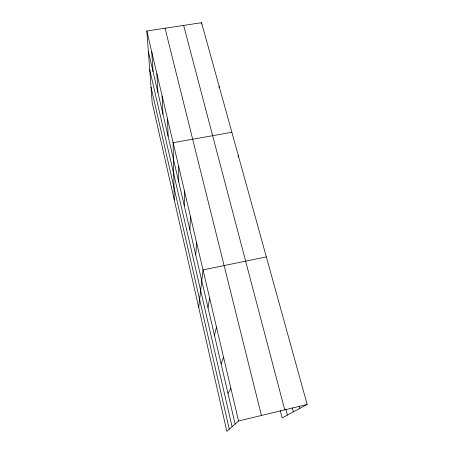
<?xml version="1.0" encoding="UTF-8"?>
<svg xmlns="http://www.w3.org/2000/svg" width="454" height="454" viewBox="0 0 454 454"><rect width="100%" height="100%" fill="white"/><g stroke="black" fill="none" stroke-linecap="round" stroke-linejoin="round"><path stroke-width="0.68" d="M184.245 205.554L184.489 191.094M189.903 229.86L190.464 216.501M201.491 24.073L201.553 22.7L146.841 30.997L152.175 102.638L226.847 431.3L238.554 420.989L307.159 404.457L201.553 22.7M195.742 254.949L196.639 242.765M219.038 87.775L219.18 86.413M198.716 307.483L203.029 269.926L266.339 256.89M208 307.596L209.64 298.034M238.072 157.01L238.327 155.637M214.436 335.239L216.484 327.135M221.092 363.824L223.572 357.292M227.976 393.402L230.927 388.556M307.159 404.457L282.11 417.89L280.169 410.45M231.869 132.29L173.105 142.681L174.251 199.811M299.248 406.364L299.805 408.401M292.24 407.823L293.324 411.874M285.742 409.02L287.342 415.087M183.643 25.413L284.749 409.854M165.04 28.233L261.425 415.478M146.841 30.997L238.554 420.989M148.362 51.415L235.11 424.025M149.729 69.814L232.079 426.692M151.023 87.168L229.287 429.149M151.772 51.966L153.083 71.704M156.857 73.593L157.947 92.588M162.106 95.896L162.952 114.102M167.515 118.914L168.116 136.268M178.706 166.499L178.757 181.98"/></g></svg>
